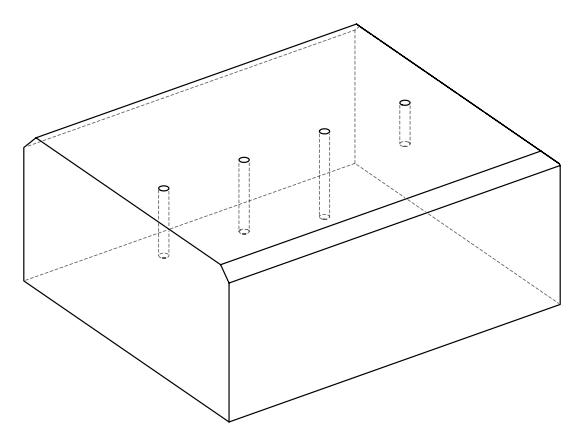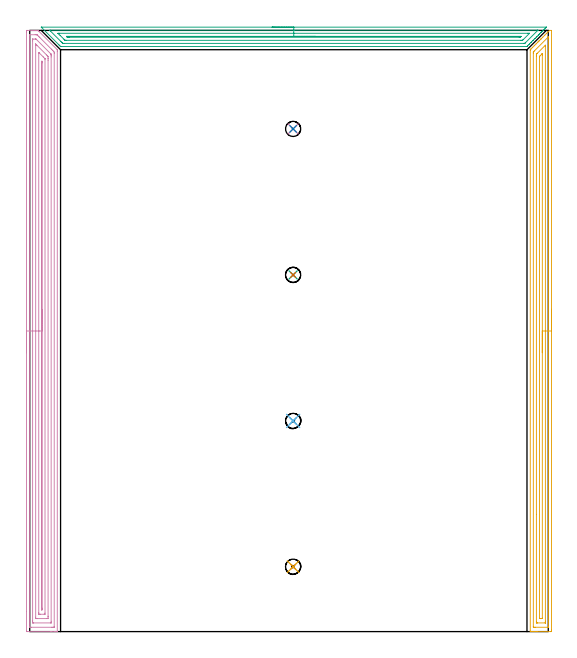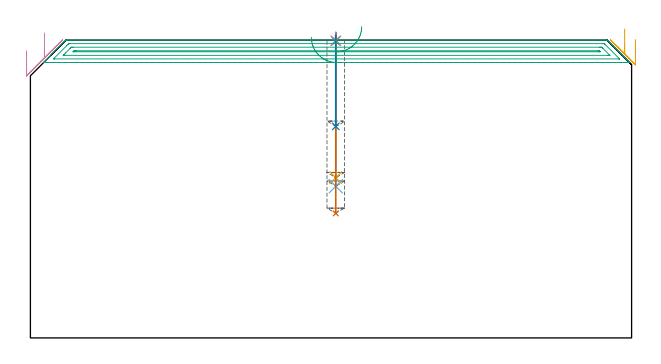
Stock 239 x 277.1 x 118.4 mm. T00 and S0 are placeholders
(PLAN: 11 operations, 2 tool changes, 30.6 min)
(1 SPOT_DRILL | STEP1POCKET | NXT0321_9005460120000 | 0.03 min | 0 mm3)
(2 SPOT_DRILL_1 | STEP1POCKET_1 | NXT0321_9005460120000 | 0.03 min | 0 mm3)
(3 SPOT_DRILL_2 | STEP1POCKET_2 | NXT0321_9005460120000 | 0.03 min | 0 mm3)
(4 SPOT_DRILL_3 | STEP1POCKET_3 | NXT0321_9005460120000 | 0.03 min | 0 mm3)
(5 DRILL_BLIND_HOLE_INTO_CENTER | STEP1POCKET | UGT0301_465 | 0.23 min | 2041 mm3)
(6 DRILL_BLIND_HOLE_INTO_CENTER_1 | STEP1POCKET_1 | UGT0301_465 | 0.24 min | 2172 mm3)
(7 DRILL_BLIND_HOLE_INTO_CENTER_2 | STEP1POCKET_2 | UGT0301_465 | 0.29 min | 2586 mm3)
(8 DRILL_BLIND_HOLE_INTO_CENTER_3 | STEP1POCKET_3 | UGT0301_465 | 0.15 min | 1259 mm3)
(9 AREA_MILL | FG_CHAMFER_SURFACE | UGT0205_001 | 7.34 min | 9429 mm3)
(10 AREA_MILL_1 | FG_CHAMFER_SURFACE_1 | UGT0205_001 | 13.33 min | 27527 mm3)
(11 AREA_MILL_2 | FG_CHAMFER_SURFACE_2 | UGT0205_001 | 8.95 min | 13039 mm3)
(TOOL NXT0321_9005460120000 | NC Spot Drill, 142deg, 12mm, Carbide, Uncoated | D12 PA142 FL30 Z2)
(TOOL UGT0301_465 | Carbide Drill 7.0 mm | D7 PA118 FL69 Z2)
(TOOL UGT0205_001 | Chamfer Mill 20 x 3 x 45 deg. | D20 FL50 Z2)
(OP 1 SPOT_DRILL)
G17 G21 G94 G90
T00 M6
G54
G17 G0 G90 X121.4 Y29.9 S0 M3
G43 Z128.4 H0
G94 G81 G98 Z118.099 F250. R121.4
G80
M5
M2
(OP 2 SPOT_DRILL_1)
G17 G21 G94 G90
T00 M6
G54
G17 G0 G90 X121.4 Y97.1 S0 M3
G43 Z128.4 H0
G94 G81 G98 Z118.099 F250. R121.4
G80
M5
M2
(OP 3 SPOT_DRILL_2)
G17 G21 G94 G90
T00 M6
G54
G17 G0 G90 X121.4 Y164.4 S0 M3
G43 Z128.4 H0
G94 G81 G98 Z118.099 F250. R121.4
G80
M5
M2
(OP 4 SPOT_DRILL_3)
G17 G21 G94 G90
T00 M6
G54
G17 G0 G90 X121.4 Y231.7 S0 M3
G43 Z128.4 H0
G94 G81 G98 Z118.099 F250. R121.4
G80
M5
M2
(OP 5 DRILL_BLIND_HOLE_INTO_CENTER)
G17 G21 G94 G90
T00 M6
G54
G17 G0 G90 X121.4 Y29.9 S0 M3
G43 Z128.4 H0
G94 G81 G98 Z63.7 F250. R120.4
G80
M5
M2
(OP 6 DRILL_BLIND_HOLE_INTO_CENTER_1)
G17 G21 G94 G90
T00 M6
G54
G17 G0 G90 X121.4 Y97.1 S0 M3
G43 Z128.4 H0
G94 G81 G98 Z60.3 F250. R120.4
G80
M5
M2
(OP 7 DRILL_BLIND_HOLE_INTO_CENTER_2)
G17 G21 G94 G90
T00 M6
G54
G17 G0 G90 X121.4 Y164.4 S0 M3
G43 Z128.4 H0
G94 G81 G98 Z49.5 F250. R120.4
G80
M5
M2
(OP 8 DRILL_BLIND_HOLE_INTO_CENTER_3)
G17 G21 G94 G90
T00 M6
G54
G17 G0 G90 X121.4 Y231.7 S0 M3
G43 Z128.4 H0
G94 G81 G98 Z84.1 F250. R120.4
G80
M5
M2
(OP 9 AREA_MILL)
G17 G21 G94 G90
T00 M6
G54
G17 G0 G90 X111.7 Y278.6 S1061 M3
G43 Z128.4 H0
Z119.5
G94 G1 X111.738 Z118.628 F250.
X111.852 Z117.763
X112.041 Z116.912
X112.303 Z116.08
X112.637 Z115.274
X113.04 Z114.5
X113.508 Z113.764
X114.04 Z113.072
X114.629 Z112.429
X115.272 Z111.84
X115.964 Z111.308
X116.7 Z110.84
X117.474 Z110.437
X118.28 Z110.103
X119.112 Z109.841
X119.963 Z109.652
X120.828 Z109.538
X121.7 Z109.5
X238.074
X238.09 Y278.598 Z109.501
X238.075 Y278.574 Z109.525
X238.069 Y278.569 Z109.531
X237.626 Y278.124 Z109.972
X237.158 Y277.658 Z110.442
X236.743 Y277.241 Z110.856
X236.241 Y276.741 Z111.358
X235.859 Y276.358 Z111.739
X235.685 Y276.185 Z111.915
X235.501 Y276.001 Z112.099
X234.976 Y275.475 Z112.623
X234.791 Y275.291 Z112.809
X234.649 Y275.149 Z112.951
X234.534 Y275.033 Z113.064
X234.493 Y274.992 Z113.106
X233.797 Y274.297 Z113.803
X233.651 Y274.15 Z113.947
X233.599 Y274.098 Z114.
X232.944 Y273.444 Z114.656
X232.768 Y273.267 Z114.83
X232.092 Y272.592 Z115.508
X231.885 Y272.384 Z115.713
X231.24 Y271.74 Z116.36
X231.002 Y271.5 Z116.596
X230.388 Y270.888 Z117.212
X230.321 Y270.82 Z117.279
X230.119 Y270.617 Z117.479
X229.536 Y270.036 Z118.064
X229.427 Y269.926 Z118.172
X229.214 Y269.718 Z118.376
X229.196 Y269.704 Z118.389
X228.981 Y269.7 Z118.4
X14.42
X14.204 Y269.704 Z118.389
X14.185 Y269.718 Z118.376
X14.057 Y269.841 Z118.255
X13.526 Y270.373 Z117.725
X5.48 Y278.42 Z109.679
X5.341 Y278.566 Z109.533
X5.315 Y278.597 Z109.502
X5.515 Y278.6 Z109.5
X121.7
Y277.186 Z110.914
X233.953
X234.202 Y277.181 Z110.919
X234.22 Y277.179 Z110.921
X234.219 Y277.175 Z110.925
X234.207 Y277.159 Z110.941
X234.193 Y277.143 Z110.957
X234.095 Y277.045 Z111.055
X228.533 Y271.483 Z116.617
X228.318 Y271.271 Z116.829
X228.218 Y271.176 Z116.924
X228.158 Y271.121 Z116.979
X227.583 Y271.114 Z116.986
X15.705 Y271.115 Z116.985
X15.287 Y271.121 Z116.979
X15.238 Y271.124 Z116.976
X15.153 Y271.204 Z116.896
X15.024 Y271.328 Z116.772
X14.867 Y271.483 Z116.617
X14.407 Y271.942 Z116.158
X9.503 Y276.848 Z111.252
X9.282 Y277.076 Z111.024
X9.185 Y277.179 Z110.921
X9.503 Y277.185 Z110.915
X9.559
X121.7 Y277.186 Z110.914
Y275.772 Z112.328
X229.427 Y275.771 Z112.329
X230.021
X230.136 Y275.769 Z112.331
X230.321 Y275.765 Z112.335
X230.349 Y275.758 Z112.342
X230.337 Y275.741 Z112.359
X230.321 Y275.721 Z112.379
X227.532 Y272.931 Z115.169
X227.425 Y272.825 Z115.275
X227.195 Y272.603 Z115.497
X227.131 Y272.542 Z115.558
X227.039 Y272.535 Z115.565
X226.745 Y272.532 Z115.568
X226.151 Y272.529 Z115.571
X16.955
X16.655 Y272.531 Z115.569
X16.355 Y272.534 Z115.566
X16.275 Y272.536 Z115.564
X16.233 Y272.575 Z115.525
X16.145 Y272.658 Z115.442
X15.975 Y272.825 Z115.275
X15.761 Y273.038 Z115.062
X13.973 Y274.826 Z113.274
X13.325 Y275.475 Z112.625
X13.079 Y275.724 Z112.376
X13.048 Y275.763 Z112.337
X13.049 Y275.765 Z112.335
X13.079 Y275.766 Z112.334
X13.673 Y275.771 Z112.329
X121.7 Y275.772 Z112.328
Y274.357 Z113.743
X226.089
X226.364 Y274.353 Z113.747
X226.445 Y274.35 Z113.75
X226.485 Y274.344 Z113.756
X226.456 Y274.312 Z113.788
X226.37 Y274.22 Z113.88
X226.299 Y274.149 Z113.951
X226.151 Y274.002 Z114.098
X226.119 Y273.973 Z114.127
X226.097 Y273.957 Z114.143
X226.059 Y273.95 Z114.15
X225.851 Y273.946 Z114.154
X225.613 Y273.943 Z114.157
X18.206
X17.786 Y273.944 Z114.156
X17.549 Y273.946 Z114.154
X17.305 Y273.95 Z114.15
X17.102 Y274.149 Z113.951
X16.899 Y274.35 Z113.75
X17.129 Y274.353 Z113.747
X17.549 Y274.357 Z113.744
X121.7 Z113.743
X122.572 Z113.781
X123.436 Z113.895
X124.288 Z114.083
X125.12 Z114.346
X125.926 Z114.68
X126.7 Z115.082
X127.436 Z115.551
X128.128 Z116.082
X128.771 Z116.672
X129.36 Z117.315
X129.891 Z118.007
X130.36 Z118.743
X130.763 Z119.516
X131.097 Z120.322
X131.359 Z121.154
X131.548 Z122.006
X131.662 Z122.871
X131.7 Z123.743
G0 Z128.4
M5
M2
(OP 10 AREA_MILL_1)
G17 G21 G94 G90
T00 M6
G54
G17 G0 G90 X-1.5 Y128.55 S1061 M3
G43 Z128.4 H0
Z114.2
G94 G1 Y128.588 Z113.328 F250.
Y128.702 Z112.464
Y128.891 Z111.612
Y129.153 Z110.78
Y129.487 Z109.974
Y129.89 Z109.2
Y130.358 Z108.464
Y130.89 Z107.772
Y131.479 Z107.129
Y132.122 Z106.54
Y132.814 Z106.008
Y133.55 Z105.54
Y134.324 Z105.137
Y135.13 Z104.803
Y135.962 Z104.541
Y136.814 Z104.352
Y137.678 Z104.238
Y138.55 Z104.2
Y276.078
X-1.499 Y276.49 Z104.201
X-1.494 Y276.965 Z104.203
X-1.491 Y277.091 Z104.205
X-1.024 Y277.1 Z104.672
X0.742 Z106.436
X1.301 Z106.998
X1.626 Z107.322
X2.184 Z107.88
X2.509 Z108.204
X3.347 Z109.046
X3.392 Z109.091
X3.793 Z109.492
X3.815 Y277.085 Z109.515
X3.886 Y277.014 Z109.586
X4.275 Y276.627 Z109.972
X12.666 Y268.234 Z118.366
X12.697 Y268.206 Z118.387
X12.7 Y267.561 Z118.4
Y0.164
X12.697 Y0.009 Z118.388
X12.688 Y0.008 Z118.379
X12.35 Y0. Z118.049
X11.99 Z117.69
X11.341 Z117.036
X10.133 Z115.83
X9.574 Z115.269
X-1.245 Z104.452
X-1.305 Y0.001 Z104.393
X-1.492 Y0.01 Z104.206
X-1.499 Y0.198 Z104.199
X-1.5 Y9.232 Z104.2
Y138.55
X-0.086 Z105.614
X-0.085 Y274.913 Z105.615
X-0.084 Y275.018 Z105.616
X-0.081 Y275.069 Z105.619
X-0.08 Y275.087 Z105.62
X-0.041 Y275.09 Z105.659
X0.352 Y275.098 Z106.052
X2.509 Y275.1 Z108.209
X3.001 Z108.701
X3.196 Y275.097 Z108.896
X3.294 Y275.093 Z108.994
X3.341 Y275.09 Z109.041
X3.392 Y275.047 Z109.092
X3.744 Y274.704 Z109.444
X4.275 Y274.175 Z109.975
X4.639 Y273.811 Z110.339
X9.996 Y268.454 Z115.696
X10.458 Y267.99 Z116.158
X10.879 Y267.561 Z116.579
X11.279 Y267.138 Z116.979
X11.285 Y266.725 Z116.985
Y266.669
Y2.187
X11.284 Y2.082 Z116.984
X11.281 Y2.031 Z116.981
X11.28 Y2.013 Z116.98
X11.241 Y2.01 Z116.941
X10.848 Y2.002 Z116.548
X10.458 Y2. Z116.158
X9.966 Z115.666
X0.742 Z106.442
X0.249 Y2.002 Z105.949
X0.026 Y2.009 Z105.726
X-0.079 Y2.014 Z105.621
X-0.085 Y2.34 Z105.615
Y2.396
X-0.086 Y138.55 Z105.614
X1.328 Z107.028
X1.329 Y272.325 Z107.029
X1.333 Y272.918 Z107.033
X1.335 Y273.066 Z107.035
X1.343 Y273.09 Z107.043
X1.386 Y273.095 Z107.086
X1.447 Y273.099 Z107.147
X2.509 Y273.1 Z108.209
X2.689 Y273.098 Z108.389
X2.808 Y273.094 Z108.508
X2.9 Y273.089 Z108.6
X2.935 Y273.057 Z108.635
X3.081 Y272.918 Z108.781
X9.574 Y266.426 Z115.274
X9.735 Y266.264 Z115.435
X9.815 Y266.18 Z115.515
X9.852 Y266.137 Z115.552
X9.865 Y266.113 Z115.565
X9.867 Y266.076 Z115.567
X9.87 Y265.776 Z115.57
X9.871 Y265.476 Z115.571
X9.872 Y264.883 Z115.572
X9.871 Y4.775 Z115.571
X9.867 Y4.182 Z115.567
X9.865 Y4.034 Z115.565
X9.857 Y4.01 Z115.557
X9.814 Y4.005 Z115.514
X9.753 Y4.001 Z115.453
X1.805 Y4. Z107.505
X1.626 Y4.002 Z107.326
X1.446 Y4.006 Z107.146
X1.335 Y4.011 Z107.035
X1.332 Y4.082 Z107.032
X1.33 Y4.182 Z107.03
X1.329 Y4.482 Z107.029
X1.328 Y5.075 Z107.028
Y138.55
X2.743 Z108.443
Y270.24
X2.745 Y270.73 Z108.445
X2.747 Y270.783 Z108.447
X2.748 Y270.789 Z108.448
X2.755 Y270.785 Z108.455
X2.798 Y270.748 Z108.498
X2.967 Y270.582 Z108.667
X3.312 Y270.24 Z109.012
X7.808 Y265.743 Z113.508
X8.233 Y265.311 Z113.933
X8.445 Y265.095 Z114.145
X8.45 Y264.883 Z114.15
X8.456 Y264.228 Z114.156
X8.457 Y263.99 Z114.157
Y263.334
Y7.097
X8.456 Y6.86 Z114.156
X8.451 Y6.211 Z114.151
X8.44 Y6.01 Z114.14
X7.776 Y6. Z113.476
X3.36 Z109.06
X2.96 Y6.005 Z108.66
X2.761 Y6.01 Z108.461
X2.749 Y6.015 Z108.449
X2.747 Y6.031 Z108.447
X2.744 Y6.066 Z108.444
X2.743 Y6.116 Z108.443
Y6.624
Y138.55
X4.157 Z109.857
Y266.669
X4.158 Y266.787 Z109.858
X4.162 Y266.907 Z109.862
X4.163 Y266.925 Z109.863
X4.179 Y266.913 Z109.879
X4.222 Y266.876 Z109.922
X4.275 Y266.826 Z109.975
X4.433 Y266.669 Z110.133
X6.219 Y264.883 Z111.919
X6.925 Y264.173 Z112.625
X7.014 Y264.078 Z112.714
X7.035 Y264.055 Z112.735
X7.038 Y264.029 Z112.738
X7.041 Y263.99 Z112.741
X7.042 Y263.871 Z112.742
X7.043 Y8.526 Z112.743
X7.036 Y8.017 Z112.736
X7.004 Y8.01 Z112.704
X6.925 Y8.006 Z112.625
X6.679 Y8.001 Z112.379
X4.914 Y8. Z110.614
X4.275 Y8.004 Z109.975
X4.185 Y8.007 Z109.885
X4.164 Y8.009 Z109.864
X4.161 Y8.128 Z109.861
X4.159 Y8.287 Z109.859
X4.157 Y8.526 Z109.857
Y8.646
Y138.55
X5.571 Z111.271
X5.572 Y262.205 Z111.272
X5.574 Y262.622 Z111.274
X5.576 Y262.675 Z111.276
X5.6 Y262.962 Z111.3
X5.623 Y262.679 Z111.323
X5.626 Y262.625 Z111.326
X5.629 Y262.205 Z111.329
Y262.146
Y10.849
X5.627 Y10.431 Z111.327
X5.623 Y10.054 Z111.323
X5.622 Y10.014 Z111.322
X5.582 Y10.004 Z111.282
X5.577 Y10.008 Z111.277
X5.574 Y10.011 Z111.274
X5.571 Y10.431 Z111.271
Y10.49
Y138.55
Y139.422 Z111.309
Y140.286 Z111.423
Y141.138 Z111.612
Y141.97 Z111.874
Y142.776 Z112.208
Y143.55 Z112.611
Y144.286 Z113.08
Y144.978 Z113.611
Y145.621 Z114.2
Y146.21 Z114.843
Y146.742 Z115.535
Y147.21 Z116.271
Y147.613 Z117.045
Y147.947 Z117.851
Y148.209 Z118.683
Y148.398 Z119.535
Y148.512 Z120.4
Y148.55 Z121.271
G0 Z128.4
M5
M2
(OP 11 AREA_MILL_2)
G17 G21 G94 G90
T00 M6
G54
G17 G0 G90 X240.5 Y148.55 S1061 M3
G43 Z128.4 H0
Z118.6
G94 G1 Y148.512 Z117.729 F250.
Y148.398 Z116.864
Y148.209 Z116.012
Y147.947 Z115.18
Y147.613 Z114.374
Y147.21 Z113.6
Y146.741 Z112.864
Y146.21 Z112.172
Y145.621 Z111.529
Y144.978 Z110.94
Y144.286 Z110.409
Y143.55 Z109.94
Y142.776 Z109.537
Y141.97 Z109.203
Y141.138 Z108.941
Y140.286 Z108.752
Y139.422 Z108.638
Y138.55 Z108.6
Y1.016
X240.499 Y0.611 Z108.601
X240.494 Y0.129 Z108.604
X240.492 Y0.009 Z108.606
X240.018 Y0. Z109.079
X233.833 Z115.261
X233.274 Z115.823
X232.949 Z116.147
X232.39 Z116.706
X232.065 Z117.029
X231.416 Z117.683
X231.054 Z118.045
X230.715 Z118.376
X230.702 Y0.008 Z118.388
X230.7 Y0.164 Z118.4
Y268.008
X230.704 Y268.196 Z118.389
X230.719 Y268.222 Z118.374
X230.954 Y268.454 Z118.146
X230.981 Y268.481 Z118.119
X231.624 Y269.125 Z117.473
X231.838 Y269.338 Z117.262
X232.507 Y270.009 Z116.589
X232.695 Y270.195 Z116.405
X232.74 Y270.24 Z116.36
X233.391 Y270.892 Z115.706
X233.552 Y271.052 Z115.548
X233.632 Y271.133 Z115.467
X234.275 Y271.776 Z114.823
X234.41 Y271.91 Z114.69
X234.525 Y272.025 Z114.575
X234.716 Y272.218 Z114.381
X234.822 Y272.323 Z114.276
X235.418 Y272.918 Z113.682
X235.6 Y273.101 Z113.497
X235.714 Y273.216 Z113.383
X236.311 Y273.811 Z112.789
X236.484 Y273.985 Z112.614
X237.203 Y274.704 Z111.896
X237.367 Y274.869 Z111.73
X238.096 Y275.597 Z111.003
X238.251 Y275.752 Z110.846
X238.69 Y276.19 Z110.41
X238.989 Y276.489 Z110.11
X239.134 Y276.636 Z109.962
X239.585 Y277.085 Z109.515
X239.607 Y277.1 Z109.492
X240.491 Z108.606
X240.5 Y277.003 Z108.6
Y138.55
X239.086 Z110.014
X239.085 Y2.185 Z110.015
X239.084 Y2.08 Z110.016
X239.081 Y2.028 Z110.019
X239.08 Y2.011 Z110.02
X239.035 Y2.009 Z110.065
X238.641 Y2.001 Z110.459
X232.949 Y2. Z116.151
X232.456 Y2.001 Z116.644
X232.229 Y2.006 Z116.871
X232.122 Y2.01 Z116.978
X232.115 Y2.346 Z116.985
Y2.396
X232.114 Y266.668 Z116.986
X232.118 Y267.09 Z116.982
X232.12 Y267.141 Z116.98
X232.124 Y267.162 Z116.976
X232.136 Y267.179 Z116.964
X232.193 Y267.24 Z116.907
X232.287 Y267.337 Z116.813
X232.511 Y267.561 Z116.589
X238.854 Y273.903 Z110.246
X238.951 Y273.996 Z110.149
X239.045 Y274.083 Z110.055
X239.079 Y274.106 Z110.021
X239.085 Y273.861 Z110.015
Y273.811
X239.086 Y138.55 Z110.014
X237.671 Z111.429
Y4.767
X237.669 Y4.182 Z111.431
X237.666 Y4.029 Z111.434
X237.665 Y4.016 Z111.435
X237.653 Y4.01 Z111.447
X237.607 Y4.005 Z111.493
X237.546 Y4.001 Z111.554
X234.012 Y4. Z115.088
X233.833 Y4.002 Z115.267
X233.653 Y4.006 Z115.447
X233.54 Y4.01 Z115.56
X233.535 Y4.08 Z115.565
X233.532 Y4.182 Z115.568
X233.529 Y4.488 Z115.571
X233.528 Y54.038 Z115.572
X233.529 Y265.19 Z115.571
X233.531 Y265.776 Z115.569
X233.533 Y266.078 Z115.567
X233.536 Y266.122 Z115.564
X233.556 Y266.147 Z115.544
X233.617 Y266.212 Z115.483
X233.833 Y266.433 Z115.267
X233.95 Y266.55 Z115.15
X237.64 Y270.24 Z111.46
X237.652 Y270.248 Z111.448
X237.66 Y270.252 Z111.44
X237.664 Y270.24 Z111.436
X237.669 Y270.046 Z111.431
X237.671 Y269.933 Z111.429
Y138.55
X236.257 Z112.843
Y6.196
X236.256 Y6.101 Z112.844
X236.253 Y6.044 Z112.847
X236.251 Y6.017 Z112.849
X236.237 Y6.01 Z112.863
X235.568 Y6. Z113.532
X235.167 Y6.004 Z113.933
X234.968 Y6.009 Z114.132
X234.949 Y6.01 Z114.151
X234.947 Y6.025 Z114.153
X234.944 Y6.062 Z114.156
X234.943 Y6.114 Z114.157
Y264.654
X234.945 Y264.883 Z114.155
X234.948 Y265.048 Z114.152
X234.95 Y265.085 Z114.15
X234.974 Y265.115 Z114.126
X235.025 Y265.171 Z114.075
X235.169 Y265.319 Z113.931
X236.123 Y266.273 Z112.977
X236.205 Y266.352 Z112.895
X236.24 Y266.382 Z112.86
X236.25 Y266.388 Z112.85
X236.252 Y266.366 Z112.848
X236.255 Y266.279 Z112.845
X236.257 Y266.005 Z112.843
Y265.776
Y138.55
Y137.678 Z112.881
Y136.813 Z112.995
Y135.962 Z113.183
Y135.13 Z113.446
Y134.324 Z113.78
Y133.55 Z114.182
Y132.814 Z114.651
Y132.122 Z115.182
Y131.479 Z115.772
Y130.89 Z116.415
Y130.358 Z117.107
Y129.89 Z117.843
Y129.487 Z118.617
Y129.153 Z119.423
Y128.891 Z120.255
Y128.702 Z121.106
Y128.588 Z121.971
Y128.55 Z122.843
G0 Z128.4
M5
M2
